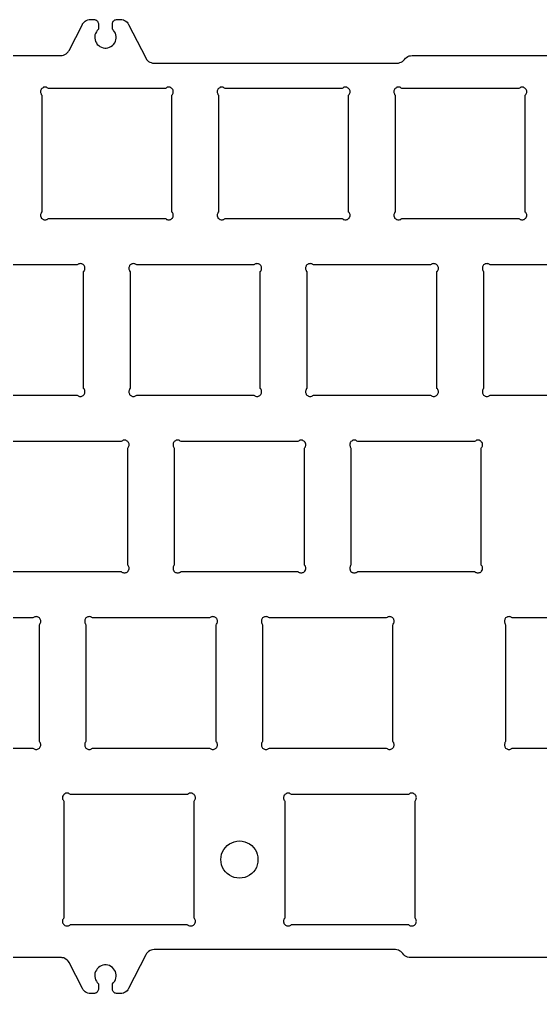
# Model space of a CAD drawing. Header units: inches. Extents: x 18 to 324, y 9 to 114.
# Drawn here: x 209.2 to 265.2, y 9.4 to 114.3 of the extents above; entities that cross this region are included whole.
import ezdxf

# ---------------------------------------------------------------- set-up
doc = ezdxf.new("R2010")
doc.units = ezdxf.units.IN
doc.header["$MEASUREMENT"] = 0

msp = doc.modelspace()

# ---------------------------------------------------------------- linework, layer by layer
for points in [[(128.49, 110.38), (213.59, 110.38), (213.59, 110.38), (213.74, 110.38), (213.89, 110.43), (213.89, 110.43), (214.04, 110.48), (214.19, 110.56), (214.19, 110.56), (214.29, 110.66), (214.39, 110.78), (214.39, 110.78), (214.44, 110.86), (214.49, 110.93), (215.92, 113.71), (215.92, 113.71), (215.94, 113.78), (215.99, 113.86), (215.99, 113.86), (216.09, 113.96), (216.22, 114.06), (216.22, 114.06), (216.34, 114.16), (216.49, 114.21), (216.49, 114.21), (216.64, 114.26), (216.79, 114.26), (217.14, 114.26), (217.14, 114.26), (217.22, 114.26), (217.29, 114.23), (217.29, 114.23), (217.37, 114.21), (217.44, 114.16), (217.44, 114.16), (217.49, 114.11), (217.54, 114.06), (217.54, 114.06), (217.59, 113.98), (217.62, 113.91), (217.62, 113.91), (217.64, 113.83), (217.64, 113.76), (217.64, 113.21), (217.64, 113.21), (217.52, 113.08), (217.42, 112.93), (217.42, 112.93), (217.34, 112.76), (217.27, 112.61), (217.27, 112.61), (217.24, 112.41), (217.24, 112.23), (217.24, 112.23), (217.29, 112.06), (217.34, 111.88), (217.34, 111.88), (217.42, 111.73), (217.52, 111.58), (217.52, 111.58), (217.67, 111.46), (217.79, 111.36), (217.79, 111.36), (217.97, 111.26), (218.14, 111.21), (218.14, 111.21), (218.32, 111.18), (218.49, 111.18), (218.49, 111.18), (218.67, 111.21), (218.84, 111.28), (218.84, 111.28), (218.99, 111.36), (219.14, 111.46), (219.14, 111.46), (219.27, 111.58), (219.39, 111.73), (219.39, 111.73), (219.47, 111.91), (219.52, 112.06), (219.52, 112.06), (219.54, 112.26), (219.54, 112.43), (219.54, 112.43), (219.52, 112.61), (219.47, 112.78), (219.47, 112.78), (219.37, 112.93), (219.27, 113.08), (219.27, 113.08), (219.22, 113.13), (219.14, 113.21), (219.14, 113.76), (219.14, 113.76), (219.17, 113.83), (219.17, 113.91), (219.17, 113.91), (219.19, 113.98), (219.24, 114.06), (219.24, 114.06), (219.29, 114.11), (219.34, 114.16), (219.34, 114.16), (219.42, 114.21), (219.49, 114.23), (219.49, 114.23), (219.57, 114.26), (219.64, 114.26), (219.99, 114.26), (219.99, 114.26), (220.07, 114.26), (220.17, 114.26), (220.17, 114.26), (220.32, 114.21), (220.44, 114.16), (220.44, 114.16), (220.59, 114.06), (220.72, 113.96), (220.72, 113.96), (220.82, 113.86), (220.89, 113.71), (222.74, 110.11), (222.74, 110.11), (222.82, 109.96), (222.92, 109.83), (222.92, 109.83), (223.04, 109.73), (223.17, 109.66), (223.17, 109.66), (223.32, 109.61), (223.47, 109.56), (223.47, 109.56), (223.54, 109.56), (223.62, 109.56), (249.72, 109.56), (249.72, 109.56), (249.89, 109.56), (250.04, 109.61), (250.04, 109.61), (250.19, 109.66), (250.32, 109.73), (250.32, 109.73), (250.44, 109.83), (250.54, 109.96), (250.54, 109.96), (250.64, 110.08), (250.77, 110.18), (250.77, 110.18), (250.89, 110.26), (251.04, 110.33), (251.04, 110.33), (251.19, 110.36), (251.37, 110.38), (310.49, 110.38)], [(224.84, 92.83), (224.92, 92.78), (224.97, 92.73), (224.97, 92.73), (225.04, 92.71), (225.12, 92.68), (225.12, 92.68), (225.19, 92.68), (225.27, 92.68), (225.27, 92.68), (225.34, 92.71), (225.42, 92.73), (225.42, 92.73), (225.49, 92.78), (225.54, 92.83), (225.54, 92.83), (225.59, 92.88), (225.64, 92.96), (225.64, 92.96), (225.67, 93.03), (225.69, 93.11), (225.69, 93.11), (225.69, 93.18), (225.69, 93.26), (225.69, 93.26), (225.67, 93.33), (225.64, 93.41), (225.64, 93.41), (225.59, 93.48), (225.54, 93.53), (225.54, 106.11), (225.54, 106.11), (225.59, 106.18), (225.64, 106.26), (225.64, 106.26), (225.67, 106.31), (225.69, 106.38), (225.69, 106.38), (225.69, 106.48), (225.69, 106.56), (225.69, 106.56), (225.67, 106.63), (225.64, 106.71), (225.64, 106.71), (225.59, 106.76), (225.54, 106.83), (225.54, 106.83), (225.49, 106.88), (225.42, 106.91), (225.42, 106.91), (225.34, 106.96), (225.27, 106.96), (225.27, 106.96), (225.19, 106.98), (225.12, 106.96), (225.12, 106.96), (225.04, 106.96), (224.97, 106.91), (224.97, 106.91), (224.92, 106.88), (224.84, 106.83), (212.27, 106.83), (212.27, 106.83), (212.19, 106.88), (212.14, 106.91), (212.14, 106.91), (212.07, 106.96), (211.99, 106.96), (211.99, 106.96), (211.92, 106.98), (211.82, 106.96), (211.82, 106.96), (211.74, 106.96), (211.69, 106.91), (211.69, 106.91), (211.62, 106.88), (211.54, 106.83), (211.54, 106.83), (211.49, 106.76), (211.47, 106.71), (211.47, 106.71), (211.44, 106.63), (211.42, 106.56), (211.42, 106.56), (211.42, 106.48), (211.42, 106.38), (211.42, 106.38), (211.44, 106.31), (211.47, 106.26), (211.47, 106.26), (211.49, 106.18), (211.54, 106.11), (211.54, 93.53), (211.54, 93.53), (211.49, 93.48), (211.47, 93.41), (211.47, 93.41), (211.44, 93.33), (211.42, 93.26), (211.42, 93.26), (211.42, 93.18), (211.42, 93.11), (211.42, 93.11), (211.44, 93.03), (211.47, 92.96), (211.47, 92.96), (211.49, 92.88), (211.54, 92.83), (211.54, 92.83), (211.62, 92.78), (211.69, 92.73), (211.69, 92.73), (211.74, 92.71), (211.82, 92.68), (211.82, 92.68), (211.92, 92.68), (211.99, 92.68), (211.99, 92.68), (212.07, 92.71), (212.14, 92.73), (212.14, 92.73), (212.19, 92.78), (212.27, 92.83), (224.84, 92.83)], [(231.27, 106.83), (231.19, 106.88), (231.14, 106.91), (231.14, 106.91), (231.07, 106.96), (230.99, 106.96), (230.99, 106.96), (230.92, 106.98), (230.82, 106.96), (230.82, 106.96), (230.74, 106.96), (230.69, 106.91), (230.69, 106.91), (230.62, 106.88), (230.54, 106.83), (230.54, 106.83), (230.49, 106.76), (230.47, 106.71), (230.47, 106.71), (230.44, 106.63), (230.42, 106.56), (230.42, 106.56), (230.42, 106.48), (230.42, 106.38), (230.42, 106.38), (230.44, 106.31), (230.47, 106.26), (230.47, 106.26), (230.49, 106.18), (230.54, 106.11), (230.54, 93.53), (230.54, 93.53), (230.49, 93.48), (230.47, 93.41), (230.47, 93.41), (230.44, 93.33), (230.42, 93.26), (230.42, 93.26), (230.42, 93.18), (230.42, 93.11), (230.42, 93.11), (230.44, 93.03), (230.47, 92.96), (230.47, 92.96), (230.49, 92.88), (230.54, 92.83), (230.54, 92.83), (230.62, 92.78), (230.69, 92.73), (230.69, 92.73), (230.74, 92.71), (230.82, 92.68), (230.82, 92.68), (230.92, 92.68), (230.99, 92.68), (230.99, 92.68), (231.07, 92.71), (231.14, 92.73), (231.14, 92.73), (231.19, 92.78), (231.27, 92.83), (243.84, 92.83), (243.84, 92.83), (243.92, 92.78), (243.97, 92.73), (243.97, 92.73), (244.04, 92.71), (244.12, 92.68), (244.12, 92.68), (244.19, 92.68), (244.27, 92.68), (244.27, 92.68), (244.34, 92.71), (244.42, 92.73), (244.42, 92.73), (244.49, 92.78), (244.54, 92.83), (244.54, 92.83), (244.59, 92.88), (244.64, 92.96), (244.64, 92.96), (244.67, 93.03), (244.69, 93.11), (244.69, 93.11), (244.69, 93.18), (244.69, 93.26), (244.69, 93.26), (244.67, 93.33), (244.64, 93.41), (244.64, 93.41), (244.59, 93.48), (244.54, 93.53), (244.54, 106.11), (244.54, 106.11), (244.59, 106.18), (244.64, 106.26), (244.64, 106.26), (244.67, 106.31), (244.69, 106.38), (244.69, 106.38), (244.69, 106.48), (244.69, 106.56), (244.69, 106.56), (244.67, 106.63), (244.64, 106.71), (244.64, 106.71), (244.59, 106.76), (244.54, 106.83), (244.54, 106.83), (244.49, 106.88), (244.42, 106.91), (244.42, 106.91), (244.34, 106.96), (244.27, 106.96), (244.27, 106.96), (244.19, 106.98), (244.12, 106.96), (244.12, 106.96), (244.04, 106.96), (243.97, 106.91), (243.97, 106.91), (243.92, 106.88), (243.84, 106.83), (231.27, 106.83)], [(249.54, 93.53), (249.49, 93.48), (249.47, 93.41), (249.47, 93.41), (249.44, 93.33), (249.42, 93.26), (249.42, 93.26), (249.42, 93.18), (249.42, 93.11), (249.42, 93.11), (249.44, 93.03), (249.47, 92.96), (249.47, 92.96), (249.49, 92.88), (249.54, 92.83), (249.54, 92.83), (249.62, 92.78), (249.69, 92.73), (249.69, 92.73), (249.74, 92.71), (249.82, 92.68), (249.82, 92.68), (249.92, 92.68), (249.99, 92.68), (249.99, 92.68), (250.07, 92.71), (250.14, 92.73), (250.14, 92.73), (250.19, 92.78), (250.27, 92.83), (262.84, 92.83), (262.84, 92.83), (262.92, 92.78), (262.97, 92.73), (262.97, 92.73), (263.04, 92.71), (263.12, 92.68), (263.12, 92.68), (263.19, 92.68), (263.27, 92.68), (263.27, 92.68), (263.34, 92.71), (263.42, 92.73), (263.42, 92.73), (263.49, 92.78), (263.54, 92.83), (263.54, 92.83), (263.59, 92.88), (263.64, 92.96), (263.64, 92.96), (263.67, 93.03), (263.69, 93.11), (263.69, 93.11), (263.69, 93.18), (263.69, 93.26), (263.69, 93.26), (263.67, 93.33), (263.64, 93.41), (263.64, 93.41), (263.59, 93.48), (263.54, 93.53), (263.54, 106.11), (263.54, 106.11), (263.59, 106.18), (263.64, 106.26), (263.64, 106.26), (263.67, 106.31), (263.69, 106.38), (263.69, 106.38), (263.69, 106.48), (263.69, 106.56), (263.69, 106.56), (263.67, 106.63), (263.64, 106.71), (263.64, 106.71), (263.59, 106.76), (263.54, 106.83), (263.54, 106.83), (263.49, 106.88), (263.42, 106.91), (263.42, 106.91), (263.34, 106.96), (263.27, 106.96), (263.27, 106.96), (263.19, 106.98), (263.12, 106.96), (263.12, 106.96), (263.04, 106.96), (262.97, 106.91), (262.97, 106.91), (262.92, 106.88), (262.84, 106.83), (250.27, 106.83), (250.27, 106.83), (250.19, 106.88), (250.14, 106.91), (250.14, 106.91), (250.07, 106.96), (249.99, 106.96), (249.99, 106.96), (249.92, 106.98), (249.82, 106.96), (249.82, 106.96), (249.74, 106.96), (249.69, 106.91), (249.69, 106.91), (249.62, 106.88), (249.54, 106.83), (249.54, 106.83), (249.49, 106.76), (249.47, 106.71), (249.47, 106.71), (249.44, 106.63), (249.42, 106.56), (249.42, 106.56), (249.42, 106.48), (249.42, 106.38), (249.42, 106.38), (249.44, 106.31), (249.47, 106.26), (249.47, 106.26), (249.49, 106.18), (249.54, 106.11), (249.54, 93.53)], [(202.77, 73.83), (215.34, 73.83), (215.34, 73.83), (215.42, 73.78), (215.47, 73.73), (215.47, 73.73), (215.54, 73.71), (215.62, 73.68), (215.62, 73.68), (215.69, 73.68), (215.77, 73.68), (215.77, 73.68), (215.84, 73.71), (215.92, 73.73), (215.92, 73.73), (215.99, 73.78), (216.04, 73.83), (216.04, 73.83), (216.09, 73.88), (216.14, 73.96), (216.14, 73.96), (216.17, 74.03), (216.19, 74.11), (216.19, 74.11), (216.19, 74.18), (216.19, 74.26), (216.19, 74.26), (216.17, 74.33), (216.14, 74.41), (216.14, 74.41), (216.09, 74.48), (216.04, 74.53), (216.04, 87.11), (216.04, 87.11), (216.09, 87.18), (216.14, 87.26), (216.14, 87.26), (216.17, 87.31), (216.19, 87.38), (216.19, 87.38), (216.19, 87.48), (216.19, 87.56), (216.19, 87.56), (216.17, 87.63), (216.14, 87.71), (216.14, 87.71), (216.09, 87.76), (216.04, 87.83), (216.04, 87.83), (215.99, 87.88), (215.92, 87.91), (215.92, 87.91), (215.84, 87.96), (215.77, 87.96), (215.77, 87.96), (215.69, 87.98), (215.62, 87.96), (215.62, 87.96), (215.54, 87.96), (215.47, 87.91), (215.47, 87.91), (215.42, 87.88), (215.34, 87.83), (202.77, 87.83)], [(221.77, 87.83), (221.69, 87.88), (221.64, 87.91), (221.64, 87.91), (221.57, 87.96), (221.49, 87.96), (221.49, 87.96), (221.42, 87.98), (221.32, 87.96), (221.32, 87.96), (221.24, 87.96), (221.19, 87.91), (221.19, 87.91), (221.12, 87.88), (221.04, 87.83), (221.04, 87.83), (220.99, 87.76), (220.97, 87.71), (220.97, 87.71), (220.94, 87.63), (220.92, 87.56), (220.92, 87.56), (220.92, 87.48), (220.92, 87.38), (220.92, 87.38), (220.94, 87.31), (220.97, 87.26), (220.97, 87.26), (220.99, 87.18), (221.04, 87.11), (221.04, 74.53), (221.04, 74.53), (220.99, 74.48), (220.97, 74.41), (220.97, 74.41), (220.94, 74.33), (220.92, 74.26), (220.92, 74.26), (220.92, 74.18), (220.92, 74.11), (220.92, 74.11), (220.94, 74.03), (220.97, 73.96), (220.97, 73.96), (220.99, 73.88), (221.04, 73.83), (221.04, 73.83), (221.12, 73.78), (221.19, 73.73), (221.19, 73.73), (221.24, 73.71), (221.32, 73.68), (221.32, 73.68), (221.42, 73.68), (221.49, 73.68), (221.49, 73.68), (221.57, 73.71), (221.64, 73.73), (221.64, 73.73), (221.69, 73.78), (221.77, 73.83), (234.34, 73.83), (234.34, 73.83), (234.42, 73.78), (234.47, 73.73), (234.47, 73.73), (234.54, 73.71), (234.62, 73.68), (234.62, 73.68), (234.69, 73.68), (234.77, 73.68), (234.77, 73.68), (234.84, 73.71), (234.92, 73.73), (234.92, 73.73), (234.99, 73.78), (235.04, 73.83), (235.04, 73.83), (235.09, 73.88), (235.14, 73.96), (235.14, 73.96), (235.17, 74.03), (235.19, 74.11), (235.19, 74.11), (235.19, 74.18), (235.19, 74.26), (235.19, 74.26), (235.17, 74.33), (235.14, 74.41), (235.14, 74.41), (235.09, 74.48), (235.04, 74.53), (235.04, 87.11), (235.04, 87.11), (235.09, 87.18), (235.14, 87.26), (235.14, 87.26), (235.17, 87.31), (235.19, 87.38), (235.19, 87.38), (235.19, 87.48), (235.19, 87.56), (235.19, 87.56), (235.17, 87.63), (235.14, 87.71), (235.14, 87.71), (235.09, 87.76), (235.04, 87.83), (235.04, 87.83), (234.99, 87.88), (234.92, 87.91), (234.92, 87.91), (234.84, 87.96), (234.77, 87.96), (234.77, 87.96), (234.69, 87.98), (234.62, 87.96), (234.62, 87.96), (234.54, 87.96), (234.47, 87.91), (234.47, 87.91), (234.42, 87.88), (234.34, 87.83), (221.77, 87.83)], [(254.04, 87.11), (254.09, 87.18), (254.14, 87.26), (254.14, 87.26), (254.17, 87.31), (254.19, 87.38), (254.19, 87.38), (254.19, 87.48), (254.19, 87.56), (254.19, 87.56), (254.17, 87.63), (254.14, 87.71), (254.14, 87.71), (254.09, 87.76), (254.04, 87.83), (254.04, 87.83), (253.99, 87.88), (253.92, 87.91), (253.92, 87.91), (253.84, 87.96), (253.77, 87.96), (253.77, 87.96), (253.69, 87.98), (253.62, 87.96), (253.62, 87.96), (253.54, 87.96), (253.47, 87.91), (253.47, 87.91), (253.42, 87.88), (253.34, 87.83), (240.77, 87.83), (240.77, 87.83), (240.69, 87.88), (240.64, 87.91), (240.64, 87.91), (240.57, 87.96), (240.49, 87.96), (240.49, 87.96), (240.42, 87.98), (240.32, 87.96), (240.32, 87.96), (240.24, 87.96), (240.19, 87.91), (240.19, 87.91), (240.12, 87.88), (240.04, 87.83), (240.04, 87.83), (239.99, 87.76), (239.97, 87.71), (239.97, 87.71), (239.94, 87.63), (239.92, 87.56), (239.92, 87.56), (239.92, 87.48), (239.92, 87.38), (239.92, 87.38), (239.94, 87.31), (239.97, 87.26), (239.97, 87.26), (239.99, 87.18), (240.04, 87.11), (240.04, 74.53), (240.04, 74.53), (239.99, 74.48), (239.97, 74.41), (239.97, 74.41), (239.94, 74.33), (239.92, 74.26), (239.92, 74.26), (239.92, 74.18), (239.92, 74.11), (239.92, 74.11), (239.94, 74.03), (239.97, 73.96), (239.97, 73.96), (239.99, 73.88), (240.04, 73.83), (240.04, 73.83), (240.12, 73.78), (240.19, 73.73), (240.19, 73.73), (240.24, 73.71), (240.32, 73.68), (240.32, 73.68), (240.42, 73.68), (240.49, 73.68), (240.49, 73.68), (240.57, 73.71), (240.64, 73.73), (240.64, 73.73), (240.69, 73.78), (240.77, 73.83), (253.34, 73.83), (253.34, 73.83), (253.42, 73.78), (253.47, 73.73), (253.47, 73.73), (253.54, 73.71), (253.62, 73.68), (253.62, 73.68), (253.69, 73.68), (253.77, 73.68), (253.77, 73.68), (253.84, 73.71), (253.92, 73.73), (253.92, 73.73), (253.99, 73.78), (254.04, 73.83), (254.04, 73.83), (254.09, 73.88), (254.14, 73.96), (254.14, 73.96), (254.17, 74.03), (254.19, 74.11), (254.19, 74.11), (254.19, 74.18), (254.19, 74.26), (254.19, 74.26), (254.17, 74.33), (254.14, 74.41), (254.14, 74.41), (254.09, 74.48), (254.04, 74.53), (254.04, 87.11)], [(272.34, 87.83), (259.77, 87.83), (259.77, 87.83), (259.69, 87.88), (259.64, 87.91), (259.64, 87.91), (259.57, 87.96), (259.49, 87.96), (259.49, 87.96), (259.42, 87.98), (259.32, 87.96), (259.32, 87.96), (259.24, 87.96), (259.19, 87.91), (259.19, 87.91), (259.12, 87.88), (259.04, 87.83), (259.04, 87.83), (258.99, 87.76), (258.97, 87.71), (258.97, 87.71), (258.94, 87.63), (258.92, 87.56), (258.92, 87.56), (258.92, 87.48), (258.92, 87.38), (258.92, 87.38), (258.94, 87.31), (258.97, 87.26), (258.97, 87.26), (258.99, 87.18), (259.04, 87.11), (259.04, 74.53), (259.04, 74.53), (258.99, 74.48), (258.97, 74.41), (258.97, 74.41), (258.94, 74.33), (258.92, 74.26), (258.92, 74.26), (258.92, 74.18), (258.92, 74.11), (258.92, 74.11), (258.94, 74.03), (258.97, 73.96), (258.97, 73.96), (258.99, 73.88), (259.04, 73.83), (259.04, 73.83), (259.12, 73.78), (259.19, 73.73), (259.19, 73.73), (259.24, 73.71), (259.32, 73.68), (259.32, 73.68), (259.42, 73.68), (259.49, 73.68), (259.49, 73.68), (259.57, 73.71), (259.64, 73.73), (259.64, 73.73), (259.69, 73.78), (259.77, 73.83), (272.34, 73.83)], [(207.52, 54.83), (220.09, 54.83), (220.09, 54.83), (220.17, 54.78), (220.22, 54.73), (220.22, 54.73), (220.29, 54.71), (220.37, 54.68), (220.37, 54.68), (220.44, 54.68), (220.52, 54.68), (220.52, 54.68), (220.59, 54.71), (220.67, 54.73), (220.67, 54.73), (220.74, 54.78), (220.79, 54.83), (220.79, 54.83), (220.84, 54.88), (220.89, 54.96), (220.89, 54.96), (220.92, 55.03), (220.94, 55.11), (220.94, 55.11), (220.94, 55.18), (220.94, 55.26), (220.94, 55.26), (220.92, 55.33), (220.89, 55.41), (220.89, 55.41), (220.84, 55.48), (220.79, 55.53), (220.79, 68.11), (220.79, 68.11), (220.84, 68.18), (220.89, 68.26), (220.89, 68.26), (220.92, 68.31), (220.94, 68.38), (220.94, 68.38), (220.94, 68.48), (220.94, 68.56), (220.94, 68.56), (220.92, 68.63), (220.89, 68.71), (220.89, 68.71), (220.84, 68.76), (220.79, 68.83), (220.79, 68.83), (220.74, 68.88), (220.67, 68.91), (220.67, 68.91), (220.59, 68.96), (220.52, 68.96), (220.52, 68.96), (220.44, 68.98), (220.37, 68.96), (220.37, 68.96), (220.29, 68.96), (220.22, 68.91), (220.22, 68.91), (220.17, 68.88), (220.09, 68.83), (207.52, 68.83)], [(239.79, 68.11), (239.84, 68.18), (239.89, 68.26), (239.89, 68.26), (239.92, 68.31), (239.94, 68.38), (239.94, 68.38), (239.94, 68.48), (239.94, 68.56), (239.94, 68.56), (239.92, 68.63), (239.89, 68.71), (239.89, 68.71), (239.84, 68.76), (239.79, 68.83), (239.79, 68.83), (239.74, 68.88), (239.67, 68.91), (239.67, 68.91), (239.59, 68.96), (239.52, 68.96), (239.52, 68.96), (239.44, 68.98), (239.37, 68.96), (239.37, 68.96), (239.29, 68.96), (239.22, 68.91), (239.22, 68.91), (239.17, 68.88), (239.09, 68.83), (226.52, 68.83), (226.52, 68.83), (226.44, 68.88), (226.39, 68.91), (226.39, 68.91), (226.32, 68.96), (226.24, 68.96), (226.24, 68.96), (226.17, 68.98), (226.07, 68.96), (226.07, 68.96), (225.99, 68.96), (225.94, 68.91), (225.94, 68.91), (225.87, 68.88), (225.79, 68.83), (225.79, 68.83), (225.74, 68.76), (225.72, 68.71), (225.72, 68.71), (225.69, 68.63), (225.67, 68.56), (225.67, 68.56), (225.67, 68.48), (225.67, 68.38), (225.67, 68.38), (225.69, 68.31), (225.72, 68.26), (225.72, 68.26), (225.74, 68.18), (225.79, 68.11), (225.79, 55.53), (225.79, 55.53), (225.74, 55.48), (225.72, 55.41), (225.72, 55.41), (225.69, 55.33), (225.67, 55.26), (225.67, 55.26), (225.67, 55.18), (225.67, 55.11), (225.67, 55.11), (225.69, 55.03), (225.72, 54.96), (225.72, 54.96), (225.74, 54.88), (225.79, 54.83), (225.79, 54.83), (225.87, 54.78), (225.94, 54.73), (225.94, 54.73), (225.99, 54.71), (226.07, 54.68), (226.07, 54.68), (226.17, 54.68), (226.24, 54.68), (226.24, 54.68), (226.32, 54.71), (226.39, 54.73), (226.39, 54.73), (226.44, 54.78), (226.52, 54.83), (239.09, 54.83), (239.09, 54.83), (239.17, 54.78), (239.22, 54.73), (239.22, 54.73), (239.29, 54.71), (239.37, 54.68), (239.37, 54.68), (239.44, 54.68), (239.52, 54.68), (239.52, 54.68), (239.59, 54.71), (239.67, 54.73), (239.67, 54.73), (239.74, 54.78), (239.79, 54.83), (239.79, 54.83), (239.84, 54.88), (239.89, 54.96), (239.89, 54.96), (239.92, 55.03), (239.94, 55.11), (239.94, 55.11), (239.94, 55.18), (239.94, 55.26), (239.94, 55.26), (239.92, 55.33), (239.89, 55.41), (239.89, 55.41), (239.84, 55.48), (239.79, 55.53), (239.79, 68.11)], [(258.79, 68.11), (258.84, 68.18), (258.89, 68.26), (258.89, 68.26), (258.92, 68.31), (258.94, 68.38), (258.94, 68.38), (258.94, 68.48), (258.94, 68.56), (258.94, 68.56), (258.92, 68.63), (258.89, 68.71), (258.89, 68.71), (258.84, 68.76), (258.79, 68.83), (258.79, 68.83), (258.74, 68.88), (258.67, 68.91), (258.67, 68.91), (258.59, 68.96), (258.52, 68.96), (258.52, 68.96), (258.44, 68.98), (258.37, 68.96), (258.37, 68.96), (258.29, 68.96), (258.22, 68.91), (258.22, 68.91), (258.17, 68.88), (258.09, 68.83), (245.52, 68.83), (245.52, 68.83), (245.44, 68.88), (245.39, 68.91), (245.39, 68.91), (245.32, 68.96), (245.24, 68.96), (245.24, 68.96), (245.17, 68.98), (245.07, 68.96), (245.07, 68.96), (244.99, 68.96), (244.94, 68.91), (244.94, 68.91), (244.87, 68.88), (244.79, 68.83), (244.79, 68.83), (244.74, 68.76), (244.72, 68.71), (244.72, 68.71), (244.69, 68.63), (244.67, 68.56), (244.67, 68.56), (244.67, 68.48), (244.67, 68.38), (244.67, 68.38), (244.69, 68.31), (244.72, 68.26), (244.72, 68.26), (244.74, 68.18), (244.79, 68.11), (244.79, 55.53), (244.79, 55.53), (244.74, 55.48), (244.72, 55.41), (244.72, 55.41), (244.69, 55.33), (244.67, 55.26), (244.67, 55.26), (244.67, 55.18), (244.67, 55.11), (244.67, 55.11), (244.69, 55.03), (244.72, 54.96), (244.72, 54.96), (244.74, 54.88), (244.79, 54.83), (244.79, 54.83), (244.87, 54.78), (244.94, 54.73), (244.94, 54.73), (244.99, 54.71), (245.07, 54.68), (245.07, 54.68), (245.17, 54.68), (245.24, 54.68), (245.24, 54.68), (245.32, 54.71), (245.39, 54.73), (245.39, 54.73), (245.44, 54.78), (245.52, 54.83), (258.09, 54.83), (258.09, 54.83), (258.17, 54.78), (258.22, 54.73), (258.22, 54.73), (258.29, 54.71), (258.37, 54.68), (258.37, 54.68), (258.44, 54.68), (258.52, 54.68), (258.52, 54.68), (258.59, 54.71), (258.67, 54.73), (258.67, 54.73), (258.74, 54.78), (258.79, 54.83), (258.79, 54.83), (258.84, 54.88), (258.89, 54.96), (258.89, 54.96), (258.92, 55.03), (258.94, 55.11), (258.94, 55.11), (258.94, 55.18), (258.94, 55.26), (258.94, 55.26), (258.92, 55.33), (258.89, 55.41), (258.89, 55.41), (258.84, 55.48), (258.79, 55.53), (258.79, 68.11)], [(198.02, 35.83), (210.59, 35.83), (210.59, 35.83), (210.67, 35.78), (210.72, 35.73), (210.72, 35.73), (210.79, 35.71), (210.87, 35.68), (210.87, 35.68), (210.94, 35.68), (211.02, 35.68), (211.02, 35.68), (211.09, 35.71), (211.17, 35.73), (211.17, 35.73), (211.24, 35.78), (211.29, 35.83), (211.29, 35.83), (211.34, 35.88), (211.39, 35.96), (211.39, 35.96), (211.42, 36.03), (211.44, 36.11), (211.44, 36.11), (211.44, 36.18), (211.44, 36.26), (211.44, 36.26), (211.42, 36.33), (211.39, 36.41), (211.39, 36.41), (211.34, 36.48), (211.29, 36.53), (211.29, 49.11), (211.29, 49.11), (211.34, 49.18), (211.39, 49.26), (211.39, 49.26), (211.42, 49.31), (211.44, 49.38), (211.44, 49.38), (211.44, 49.48), (211.44, 49.56), (211.44, 49.56), (211.42, 49.63), (211.39, 49.71), (211.39, 49.71), (211.34, 49.76), (211.29, 49.83), (211.29, 49.83), (211.24, 49.88), (211.17, 49.91), (211.17, 49.91), (211.09, 49.96), (211.02, 49.96), (211.02, 49.96), (210.94, 49.98), (210.87, 49.96), (210.87, 49.96), (210.79, 49.96), (210.72, 49.91), (210.72, 49.91), (210.67, 49.88), (210.59, 49.83), (198.02, 49.83)], [(229.59, 35.83), (229.67, 35.78), (229.72, 35.73), (229.72, 35.73), (229.79, 35.71), (229.87, 35.68), (229.87, 35.68), (229.94, 35.68), (230.02, 35.68), (230.02, 35.68), (230.09, 35.71), (230.17, 35.73), (230.17, 35.73), (230.24, 35.78), (230.29, 35.83), (230.29, 35.83), (230.34, 35.88), (230.39, 35.96), (230.39, 35.96), (230.42, 36.03), (230.44, 36.11), (230.44, 36.11), (230.44, 36.18), (230.44, 36.26), (230.44, 36.26), (230.42, 36.33), (230.39, 36.41), (230.39, 36.41), (230.34, 36.48), (230.29, 36.53), (230.29, 49.11), (230.29, 49.11), (230.34, 49.18), (230.39, 49.26), (230.39, 49.26), (230.42, 49.31), (230.44, 49.38), (230.44, 49.38), (230.44, 49.48), (230.44, 49.56), (230.44, 49.56), (230.42, 49.63), (230.39, 49.71), (230.39, 49.71), (230.34, 49.76), (230.29, 49.83), (230.29, 49.83), (230.24, 49.88), (230.17, 49.91), (230.17, 49.91), (230.09, 49.96), (230.02, 49.96), (230.02, 49.96), (229.94, 49.98), (229.87, 49.96), (229.87, 49.96), (229.79, 49.96), (229.72, 49.91), (229.72, 49.91), (229.67, 49.88), (229.59, 49.83), (217.02, 49.83), (217.02, 49.83), (216.94, 49.88), (216.89, 49.91), (216.89, 49.91), (216.82, 49.96), (216.74, 49.96), (216.74, 49.96), (216.67, 49.98), (216.57, 49.96), (216.57, 49.96), (216.49, 49.96), (216.44, 49.91), (216.44, 49.91), (216.37, 49.88), (216.29, 49.83), (216.29, 49.83), (216.24, 49.76), (216.22, 49.71), (216.22, 49.71), (216.19, 49.63), (216.17, 49.56), (216.17, 49.56), (216.17, 49.48), (216.17, 49.38), (216.17, 49.38), (216.19, 49.31), (216.22, 49.26), (216.22, 49.26), (216.24, 49.18), (216.29, 49.11), (216.29, 36.53), (216.29, 36.53), (216.24, 36.48), (216.22, 36.41), (216.22, 36.41), (216.19, 36.33), (216.17, 36.26), (216.17, 36.26), (216.17, 36.18), (216.17, 36.11), (216.17, 36.11), (216.19, 36.03), (216.22, 35.96), (216.22, 35.96), (216.24, 35.88), (216.29, 35.83), (216.29, 35.83), (216.37, 35.78), (216.44, 35.73), (216.44, 35.73), (216.49, 35.71), (216.57, 35.68), (216.57, 35.68), (216.67, 35.68), (216.74, 35.68), (216.74, 35.68), (216.82, 35.71), (216.89, 35.73), (216.89, 35.73), (216.94, 35.78), (217.02, 35.83), (229.59, 35.83)], [(248.59, 35.83), (248.67, 35.78), (248.72, 35.73), (248.72, 35.73), (248.79, 35.71), (248.87, 35.68), (248.87, 35.68), (248.94, 35.68), (249.02, 35.68), (249.02, 35.68), (249.09, 35.71), (249.17, 35.73), (249.17, 35.73), (249.24, 35.78), (249.29, 35.83), (249.29, 35.83), (249.34, 35.88), (249.39, 35.96), (249.39, 35.96), (249.42, 36.03), (249.44, 36.11), (249.44, 36.11), (249.44, 36.18), (249.44, 36.26), (249.44, 36.26), (249.42, 36.33), (249.39, 36.41), (249.39, 36.41), (249.34, 36.48), (249.29, 36.53), (249.29, 49.11), (249.29, 49.11), (249.34, 49.18), (249.39, 49.26), (249.39, 49.26), (249.42, 49.31), (249.44, 49.38), (249.44, 49.38), (249.44, 49.48), (249.44, 49.56), (249.44, 49.56), (249.42, 49.63), (249.39, 49.71), (249.39, 49.71), (249.34, 49.76), (249.29, 49.83), (249.29, 49.83), (249.24, 49.88), (249.17, 49.91), (249.17, 49.91), (249.09, 49.96), (249.02, 49.96), (249.02, 49.96), (248.94, 49.98), (248.87, 49.96), (248.87, 49.96), (248.79, 49.96), (248.72, 49.91), (248.72, 49.91), (248.67, 49.88), (248.59, 49.83), (236.02, 49.83), (236.02, 49.83), (235.94, 49.88), (235.89, 49.91), (235.89, 49.91), (235.82, 49.96), (235.74, 49.96), (235.74, 49.96), (235.67, 49.98), (235.57, 49.96), (235.57, 49.96), (235.49, 49.96), (235.44, 49.91), (235.44, 49.91), (235.37, 49.88), (235.29, 49.83), (235.29, 49.83), (235.24, 49.76), (235.22, 49.71), (235.22, 49.71), (235.19, 49.63), (235.17, 49.56), (235.17, 49.56), (235.17, 49.48), (235.17, 49.38), (235.17, 49.38), (235.19, 49.31), (235.22, 49.26), (235.22, 49.26), (235.24, 49.18), (235.29, 49.11), (235.29, 36.53), (235.29, 36.53), (235.24, 36.48), (235.22, 36.41), (235.22, 36.41), (235.19, 36.33), (235.17, 36.26), (235.17, 36.26), (235.17, 36.18), (235.17, 36.11), (235.17, 36.11), (235.19, 36.03), (235.22, 35.96), (235.22, 35.96), (235.24, 35.88), (235.29, 35.83), (235.29, 35.83), (235.37, 35.78), (235.44, 35.73), (235.44, 35.73), (235.49, 35.71), (235.57, 35.68), (235.57, 35.68), (235.67, 35.68), (235.74, 35.68), (235.74, 35.68), (235.82, 35.71), (235.89, 35.73), (235.89, 35.73), (235.94, 35.78), (236.02, 35.83), (248.59, 35.83)], [(274.72, 49.83), (262.14, 49.83), (262.14, 49.83), (262.07, 49.88), (262.02, 49.91), (262.02, 49.91), (261.94, 49.96), (261.87, 49.96), (261.87, 49.96), (261.79, 49.98), (261.69, 49.96), (261.69, 49.96), (261.62, 49.96), (261.57, 49.91), (261.57, 49.91), (261.49, 49.88), (261.42, 49.83), (261.42, 49.83), (261.37, 49.76), (261.34, 49.71), (261.34, 49.71), (261.32, 49.63), (261.29, 49.56), (261.29, 49.56), (261.29, 49.48), (261.29, 49.38), (261.29, 49.38), (261.32, 49.31), (261.34, 49.26), (261.34, 49.26), (261.37, 49.18), (261.42, 49.11), (261.42, 36.53), (261.42, 36.53), (261.37, 36.48), (261.34, 36.41), (261.34, 36.41), (261.32, 36.33), (261.29, 36.26), (261.29, 36.26), (261.29, 36.18), (261.29, 36.11), (261.29, 36.11), (261.32, 36.03), (261.34, 35.96), (261.34, 35.96), (261.37, 35.88), (261.42, 35.83), (261.42, 35.83), (261.49, 35.78), (261.57, 35.73), (261.57, 35.73), (261.62, 35.71), (261.69, 35.68), (261.69, 35.68), (261.79, 35.68), (261.87, 35.68), (261.87, 35.68), (261.94, 35.71), (262.02, 35.73), (262.02, 35.73), (262.07, 35.78), (262.14, 35.83), (274.72, 35.83)], [(227.22, 16.83), (227.27, 16.78), (227.34, 16.73), (227.34, 16.73), (227.42, 16.71), (227.49, 16.68), (227.49, 16.68), (227.57, 16.68), (227.64, 16.68), (227.64, 16.68), (227.72, 16.71), (227.79, 16.73), (227.79, 16.73), (227.87, 16.78), (227.92, 16.83), (227.92, 16.83), (227.97, 16.88), (228.02, 16.96), (228.02, 16.96), (228.04, 17.03), (228.07, 17.11), (228.07, 17.11), (228.07, 17.18), (228.07, 17.26), (228.07, 17.26), (228.04, 17.33), (228.02, 17.41), (228.02, 17.41), (227.97, 17.48), (227.92, 17.53), (227.92, 30.11), (227.92, 30.11), (227.97, 30.18), (228.02, 30.26), (228.02, 30.26), (228.04, 30.31), (228.07, 30.38), (228.07, 30.38), (228.07, 30.48), (228.07, 30.56), (228.07, 30.56), (228.04, 30.63), (228.02, 30.71), (228.02, 30.71), (227.97, 30.76), (227.92, 30.83), (227.92, 30.83), (227.87, 30.88), (227.79, 30.91), (227.79, 30.91), (227.72, 30.96), (227.64, 30.96), (227.64, 30.96), (227.57, 30.98), (227.49, 30.96), (227.49, 30.96), (227.42, 30.96), (227.34, 30.91), (227.34, 30.91), (227.27, 30.88), (227.22, 30.83), (214.64, 30.83), (214.64, 30.83), (214.57, 30.88), (214.49, 30.91), (214.49, 30.91), (214.44, 30.96), (214.37, 30.96), (214.37, 30.96), (214.27, 30.98), (214.19, 30.96), (214.19, 30.96), (214.12, 30.96), (214.04, 30.91), (214.04, 30.91), (213.99, 30.88), (213.92, 30.83), (213.92, 30.83), (213.87, 30.76), (213.84, 30.71), (213.84, 30.71), (213.79, 30.63), (213.79, 30.56), (213.79, 30.56), (213.77, 30.48), (213.79, 30.38), (213.79, 30.38), (213.79, 30.31), (213.84, 30.26), (213.84, 30.26), (213.87, 30.18), (213.92, 30.11), (213.92, 17.53), (213.92, 17.53), (213.87, 17.48), (213.84, 17.41), (213.84, 17.41), (213.79, 17.33), (213.79, 17.26), (213.79, 17.26), (213.77, 17.18), (213.79, 17.11), (213.79, 17.11), (213.79, 17.03), (213.84, 16.96), (213.84, 16.96), (213.87, 16.88), (213.92, 16.83), (213.92, 16.83), (213.99, 16.78), (214.04, 16.73), (214.04, 16.73), (214.12, 16.71), (214.19, 16.68), (214.19, 16.68), (214.27, 16.68), (214.37, 16.68), (214.37, 16.68), (214.44, 16.71), (214.49, 16.73), (214.49, 16.73), (214.57, 16.78), (214.64, 16.83), (227.22, 16.83)], [(250.97, 16.83), (251.04, 16.78), (251.09, 16.73), (251.09, 16.73), (251.17, 16.71), (251.24, 16.68), (251.24, 16.68), (251.34, 16.68), (251.42, 16.68), (251.42, 16.68), (251.49, 16.71), (251.57, 16.73), (251.57, 16.73), (251.62, 16.78), (251.69, 16.83), (251.69, 16.83), (251.74, 16.88), (251.77, 16.96), (251.77, 16.96), (251.82, 17.03), (251.82, 17.11), (251.82, 17.11), (251.84, 17.18), (251.82, 17.26), (251.82, 17.26), (251.82, 17.33), (251.77, 17.41), (251.77, 17.41), (251.74, 17.48), (251.69, 17.53), (251.69, 30.11), (251.69, 30.11), (251.74, 30.18), (251.77, 30.26), (251.77, 30.26), (251.82, 30.31), (251.82, 30.38), (251.82, 30.38), (251.84, 30.48), (251.82, 30.56), (251.82, 30.56), (251.82, 30.63), (251.77, 30.71), (251.77, 30.71), (251.74, 30.76), (251.69, 30.83), (251.69, 30.83), (251.62, 30.88), (251.57, 30.91), (251.57, 30.91), (251.49, 30.96), (251.42, 30.96), (251.42, 30.96), (251.34, 30.98), (251.24, 30.96), (251.24, 30.96), (251.17, 30.96), (251.09, 30.91), (251.09, 30.91), (251.04, 30.88), (250.97, 30.83), (238.39, 30.83), (238.39, 30.83), (238.34, 30.88), (238.27, 30.91), (238.27, 30.91), (238.19, 30.96), (238.12, 30.96), (238.12, 30.96), (238.04, 30.98), (237.97, 30.96), (237.97, 30.96), (237.89, 30.96), (237.82, 30.91), (237.82, 30.91), (237.74, 30.88), (237.69, 30.83), (237.69, 30.83), (237.64, 30.76), (237.59, 30.71), (237.59, 30.71), (237.57, 30.63), (237.54, 30.56), (237.54, 30.56), (237.54, 30.48), (237.54, 30.38), (237.54, 30.38), (237.57, 30.31), (237.59, 30.26), (237.59, 30.26), (237.64, 30.18), (237.69, 30.11), (237.69, 17.53), (237.69, 17.53), (237.64, 17.48), (237.59, 17.41), (237.59, 17.41), (237.57, 17.33), (237.54, 17.26), (237.54, 17.26), (237.54, 17.18), (237.54, 17.11), (237.54, 17.11), (237.57, 17.03), (237.59, 16.96), (237.59, 16.96), (237.64, 16.88), (237.69, 16.83), (237.69, 16.83), (237.74, 16.78), (237.82, 16.73), (237.82, 16.73), (237.89, 16.71), (237.97, 16.68), (237.97, 16.68), (238.04, 16.68), (238.12, 16.68), (238.12, 16.68), (238.19, 16.71), (238.27, 16.73), (238.27, 16.73), (238.34, 16.78), (238.39, 16.83), (250.97, 16.83)], [(230.79, 23.83), (230.82, 24.13), (230.89, 24.41), (230.99, 24.66), (231.12, 24.91), (231.29, 25.13), (231.49, 25.33), (231.72, 25.51), (231.97, 25.63), (232.22, 25.73), (232.52, 25.81), (232.79, 25.83), (232.79, 25.83), (233.09, 25.81), (233.39, 25.73), (233.64, 25.63), (233.89, 25.51), (234.12, 25.33), (234.32, 25.13), (234.49, 24.91), (234.62, 24.66), (234.72, 24.41), (234.79, 24.13), (234.79, 23.83), (234.79, 23.83), (234.79, 23.53), (234.72, 23.26), (234.62, 22.98), (234.49, 22.73), (234.32, 22.51), (234.12, 22.31), (233.89, 22.16), (233.64, 22.01), (233.39, 21.91), (233.09, 21.86), (232.79, 21.83), (232.79, 21.83), (232.52, 21.86), (232.22, 21.91), (231.97, 22.01), (231.72, 22.16), (231.49, 22.31), (231.29, 22.51), (231.12, 22.73), (230.99, 22.98), (230.89, 23.26), (230.82, 23.53), (230.79, 23.83)], [(310.49, 13.28), (251.19, 13.28), (251.19, 13.28), (251.04, 13.28), (250.87, 13.33), (250.87, 13.33), (250.72, 13.38), (250.59, 13.48), (250.59, 13.48), (250.47, 13.58), (250.37, 13.71), (250.37, 13.71), (250.27, 13.83), (250.17, 13.93), (250.17, 13.93), (250.02, 14.01), (249.89, 14.08), (249.89, 14.08), (249.72, 14.11), (249.57, 14.13), (223.64, 14.13), (223.64, 14.13), (223.47, 14.11), (223.32, 14.08), (223.32, 14.08), (223.19, 14.03), (223.04, 13.93), (223.04, 13.93), (222.92, 13.83), (222.82, 13.71), (222.82, 13.71), (222.79, 13.66), (222.74, 13.58), (220.89, 9.96), (220.89, 9.96), (220.84, 9.88), (220.82, 9.81), (220.82, 9.81), (220.72, 9.71), (220.59, 9.58), (220.59, 9.58), (220.44, 9.51), (220.32, 9.46), (220.32, 9.46), (220.17, 9.41), (219.99, 9.41), (219.64, 9.41), (219.64, 9.41), (219.57, 9.41), (219.49, 9.43), (219.49, 9.43), (219.42, 9.46), (219.34, 9.51), (219.34, 9.51), (219.29, 9.56), (219.24, 9.61), (219.24, 9.61), (219.19, 9.68), (219.17, 9.76), (219.17, 9.76), (219.17, 9.83), (219.14, 9.91), (219.14, 10.46), (219.14, 10.46), (219.27, 10.58), (219.39, 10.73), (219.39, 10.73), (219.47, 10.91), (219.52, 11.06), (219.52, 11.06), (219.54, 11.26), (219.54, 11.43), (219.54, 11.43), (219.52, 11.61), (219.47, 11.78), (219.47, 11.78), (219.37, 11.93), (219.27, 12.08), (219.27, 12.08), (219.14, 12.21), (218.99, 12.31), (218.99, 12.31), (218.84, 12.41), (218.67, 12.46), (218.67, 12.46), (218.49, 12.48), (218.29, 12.48), (218.29, 12.48), (218.12, 12.46), (217.94, 12.38), (217.94, 12.38), (217.79, 12.31), (217.64, 12.21), (217.64, 12.21), (217.52, 12.08), (217.42, 11.93), (217.42, 11.93), (217.34, 11.76), (217.27, 11.61), (217.27, 11.61), (217.24, 11.41), (217.24, 11.23), (217.24, 11.23), (217.29, 11.06), (217.34, 10.88), (217.34, 10.88), (217.42, 10.73), (217.52, 10.58), (217.52, 10.58), (217.59, 10.51), (217.64, 10.46), (217.64, 9.91), (217.64, 9.91), (217.64, 9.83), (217.62, 9.76), (217.62, 9.76), (217.59, 9.68), (217.54, 9.61), (217.54, 9.61), (217.49, 9.56), (217.44, 9.51), (217.44, 9.51), (217.37, 9.46), (217.29, 9.43), (217.29, 9.43), (217.22, 9.41), (217.14, 9.41), (216.79, 9.41), (216.79, 9.41), (216.72, 9.41), (216.64, 9.41), (216.64, 9.41), (216.49, 9.46), (216.34, 9.51), (216.34, 9.51), (216.22, 9.58), (216.09, 9.71), (216.09, 9.71), (215.99, 9.81), (215.92, 9.96), (214.49, 12.73), (214.49, 12.73), (214.42, 12.86), (214.32, 12.98), (214.32, 12.98), (214.19, 13.08), (214.04, 13.16), (214.04, 13.16), (213.92, 13.23), (213.74, 13.26), (213.74, 13.26), (213.67, 13.28), (213.59, 13.28), (128.49, 13.28)]]:
    msp.add_lwpolyline(points)

doc.saveas('drawing.dxf')
